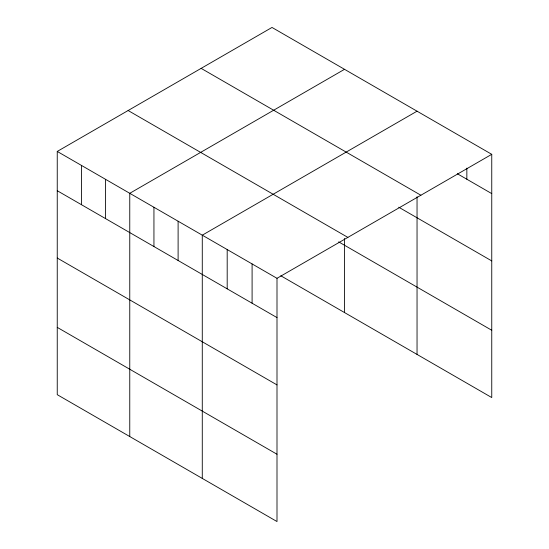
<?xml version="1.0" encoding="UTF-8"?>
<svg xmlns="http://www.w3.org/2000/svg" width="549" height="549" viewBox="0 0 549 549"><rect width="100%" height="100%" fill="white"/><g stroke="black" fill="none" stroke-linecap="round" stroke-linejoin="round"><path stroke-width="0.82" d="M57.247 151.442L276.998 278.309L276.998 521.55L57.247 394.676L57.247 151.442L272.002 27.45L491.753 154.324L491.753 397.558L280.793 275.763M344.518 69.318L129.763 193.31L129.763 436.544M417.041 111.186L202.279 235.178L202.279 478.412M276.998 278.309L491.753 154.324M457.324 173.731L491.753 193.612M201.133 68.364L420.884 195.238M398.725 207.206L491.753 260.912M128.116 110.521L347.867 237.394M338.658 241.869L491.753 330.258M57.247 190.723L276.998 317.596M57.247 258.03L276.998 384.904M57.247 327.376L276.998 454.243M466.849 168.131L466.849 179.228M417.041 196.748L417.041 354.428M344.518 238.486L344.518 312.559M252.094 263.932L252.094 303.22M227.19 249.555L227.19 288.843M178.109 221.22L178.109 260.507M153.94 207.261L153.94 246.549M105.593 179.351L105.593 218.639M81.417 165.393L81.417 204.681"/></g></svg>
